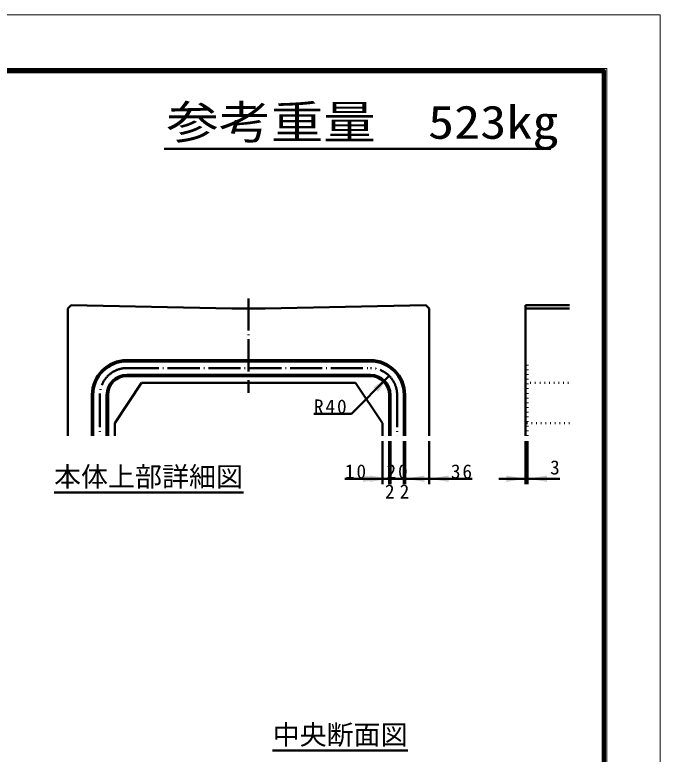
# Model space of a CAD drawing. Units: millimetres, scale not verified. Extents: x -2102 to 2102, y -1485 to 1485.
# Drawn here: x 897 to 2102, y 104 to 1485 of the extents above; entities that cross this region are included whole.
import ezdxf
from ezdxf.enums import TextEntityAlignment as Align

# ---------------------------------------------------------------- set-up
doc = ezdxf.new("R2010")
doc.units = ezdxf.units.MM
doc.header["$LTSCALE"] = 5
doc.linetypes.add('DOTTED', pattern=[1.75, 0.25, -1.5])
doc.linetypes.add('LONG_DASHED_DOTTED', pattern=[15.25, 12, -1.5, 0.25, -1.5])
doc.layers.add('0-0_V-nasSTD', color=7, linetype='Continuous', lineweight=35)
doc.layers.add('0-1_0', color=7, linetype='Continuous', lineweight=50)
doc.styles.add('ＭＳ ゴシック', font='')
doc.styles.get('ＭＳ ゴシック').set_extended_font_data('MS Gothic')

msp = doc.modelspace()

# ---------------------------------------------------------------- linework, layer by layer
at = {"layer": '0-0_V-nasSTD', "lineweight": 50}
for p, q in [((1851.123, 942.862), (1933.123, 942.862)), ((1851.123, 942.862), (1851.123, 698.862)), ((996.123, 698.862), (996.123, 936.612)), ((1851.123, 936.612), (1933.123, 936.612)), ((1043.623, 775.362), (1043.623, 698.862)), ((1068.623, 775.362), (1068.623, 698.862)), ((1598.623, 775.362), (1598.623, 698.862)), ((1623.623, 775.362), (1623.623, 698.862))]:
    msp.add_line(p, q, dxfattribs=at)
at = {"layer": '0-0_V-nasSTD', "linetype": 'DOTTED', "lineweight": 50}
for p, q in [((1851.123, 840.362), (1854.873, 837.862)), ((1854.873, 698.862), (1854.873, 837.862)), ((1851.123, 810.362), (1854.873, 812.862)), ((1851.123, 797.862), (1933.123, 797.862)), ((1933.123, 722.862), (1851.123, 722.862))]:
    msp.add_line(p, q, dxfattribs=at)
at = {"layer": '0-0_V-nasSTD', "linetype": 'LONG_DASHED_DOTTED', "lineweight": 50}
for p, q in [((1056.123, 775.362), (1056.123, 698.862)), ((1611.123, 775.362), (1611.123, 698.862))]:
    msp.add_line(p, q, dxfattribs=at)
at = {"layer": '0-0_V-nasSTD', "lineweight": 18}
for points in [[(-2102.5, -1485), (-2102.5, 1485), (2102.5, 1485), (2102.5, -1485)], [(-2002.5, -1385), (-2002.5, 1385), (2002.5, 1385), (2002.5, -1385)]]:
    msp.add_lwpolyline(points, close=True, dxfattribs=at)
at = {"layer": '0-0_V-nasSTD', "lineweight": 100}
msp.add_lwpolyline([(-1997.5, 1380), (-1997.5, -1380), (1997.5, -1380), (1997.5, 1380)], close=True, dxfattribs=at)
at = {"layer": '0-0_V-nasSTD', "lineweight": 50}
for centre, radius, start, end in [((1106.123, 775.362), 62.5, 90, 180), ((1561.123, 775.362), 62.5, 0, 90), ((1106.123, 775.362), 37.5, 90, 180), ((1561.123, 775.362), 37.5, 0, 90)]:
    msp.add_arc(centre, radius, start, end, dxfattribs=at)
at = {"layer": '0-0_V-nasSTD', "linetype": 'LONG_DASHED_DOTTED', "lineweight": 50}
for centre, start, end in [((1106.123, 775.362), 90, 180), ((1561.123, 775.362), 0, 90)]:
    msp.add_arc(centre, 50, start, end, dxfattribs=at)
at = {"layer": '0-0_V-nasSTD'}
for points in [[(1566.78, 789.504), (1575.265, 781.019), (1596.478, 810.718)], [(1547.623, 612.862), (1547.623, 624.862), (1583.623, 618.862)], [(1560.123, 612.862), (1560.123, 624.862), (1596.123, 618.862)], [(1626.123, 618.862), (1662.123, 612.862), (1662.123, 624.862)], [(1671.123, 618.862), (1707.123, 612.862), (1707.123, 624.862)], [(1815.123, 612.862), (1815.123, 624.862), (1851.123, 618.862)], [(1854.873, 618.862), (1890.873, 612.862), (1890.873, 624.862)]]:
    msp.add_solid(points, dxfattribs=at)
at = {"layer": '0-1_0'}
for p, q in [((1176.036, 1234.753), (1898.036, 1234.753)), ((1302.373, 936.612), (1364.873, 936.612)), ((1671.123, 936.612), (1671.123, 698.862)), ((1106.123, 840.362), (1561.123, 840.362)), ((1106.123, 837.862), (1561.123, 837.862)), ((1106.123, 812.862), (1561.123, 812.862)), ((1106.123, 810.362), (1561.123, 810.362)), ((1525.767, 740.007), (1596.478, 810.718)), ((1133.623, 797.862), (1083.623, 722.862)), ((1133.623, 797.862), (1533.623, 797.862)), ((1317.998, 797.862), (1349.248, 797.862)), ((1533.623, 797.862), (1583.623, 722.862)), ((1041.123, 735.362), (1041.123, 775.362)), ((1071.123, 735.362), (1071.123, 775.362)), ((1596.123, 775.362), (1596.123, 735.362)), ((1626.123, 775.362), (1626.123, 735.362)), ((1041.123, 698.862), (1041.123, 735.362)), ((1071.123, 698.862), (1071.123, 735.362)), ((1525.767, 740.007), (1455.767, 740.007)), ((1596.123, 735.362), (1596.123, 698.862)), ((1626.123, 735.362), (1626.123, 698.862)), ((1083.623, 722.862), (1083.623, 698.862)), ((1583.623, 722.862), (1583.623, 698.862)), ((1583.623, 688.862), (1583.623, 608.862)), ((1596.123, 688.862), (1596.123, 608.862)), ((1598.623, 688.862), (1598.623, 608.862)), ((1623.623, 688.862), (1623.623, 608.862)), ((1626.123, 688.862), (1626.123, 608.862)), ((1671.123, 688.862), (1671.123, 608.862)), ((1851.123, 688.862), (1851.123, 608.862)), ((1854.873, 688.862), (1854.873, 608.862)), ((1513.623, 618.862), (1583.623, 618.862)), ((1583.623, 618.862), (1596.123, 618.862)), ((1633.935, 618.862), (1641.748, 618.862)), ((1751.123, 618.862), (1671.123, 618.862)), ((1801.123, 618.862), (1851.123, 618.862)), ((1851.123, 618.862), (1854.873, 618.862)), ((1914.873, 618.862), (1854.873, 618.862)), ((970.387, 593.077), (1324.396, 593.077)), ((1378.626, 111.244), (1631.432, 111.244))]:
    msp.add_line(p, q, dxfattribs=at)
at = {"layer": '0-1_0', "linetype": 'LONG_DASHED_DOTTED'}
for p, q in [((1333.623, 955.362), (1333.623, 779.112)), ((1106.123, 825.362), (1561.123, 825.362))]:
    msp.add_line(p, q, dxfattribs=at)
at = {"layer": '0-1_0'}
for points in [[(1302.373, 936.612), (1002.373, 942.862), (996.123, 936.612)], [(1364.873, 936.612), (1664.873, 942.862), (1671.123, 936.612)], [(1596.123, 618.862), (1598.623, 618.862), (1623.623, 618.862), (1626.123, 618.862), (1671.123, 618.862)]]:
    msp.add_lwpolyline(points, dxfattribs=at)
for centre, radius, start, end in [((1106.123, 775.362), 65, 90, 180), ((1561.123, 775.362), 65, 0, 90), ((1106.123, 775.362), 35, 90, 180), ((1561.123, 775.362), 35, 0, 90)]:
    msp.add_arc(centre, radius, start, end, dxfattribs=at)

# ---------------------------------------------------------------- texts
at = {"layer": '0-0_V-nasSTD', "style": 'ＭＳ ゴシック', "width": 1.15}
msp.add_text('参考重量\u3000523kg', height=62.32, dxfattribs=at).set_placement((1180.036, 1234.753), align=Align.BOTTOM_LEFT)
at = {"layer": '0-0_V-nasSTD', "style": 'ＭＳ ゴシック'}
for s, height, p in [('3', 26.39, (1896.873, 618.862)), ('本体上部詳細図', 36.95, (970.387, 593.077)), ('2', 26.39, (1588.373, 573.862)), ('2', 26.39, (1615.873, 573.862)), ('中央断面図', 36.95, (1378.626, 111.244))]:
    msp.add_text(s, height=height, dxfattribs=at).set_placement(p, align=Align.BOTTOM_LEFT)
at = {"layer": '0-0_V-nasSTD', "char_height": 26.39, "attachment_point": 7, "style": 'ＭＳ ゴシック'}
for s, insert in [('\\T1.2;R40', (1455.767, 740.007)), ('\\T1.2;10', (1513.623, 618.862)), ('\\T1.2;20', (1591.323, 618.862)), ('\\T1.2;36', (1711.523, 618.862))]:
    msp.add_mtext(s, dxfattribs=dict(at, insert=insert))

doc.saveas('drawing.dxf')
